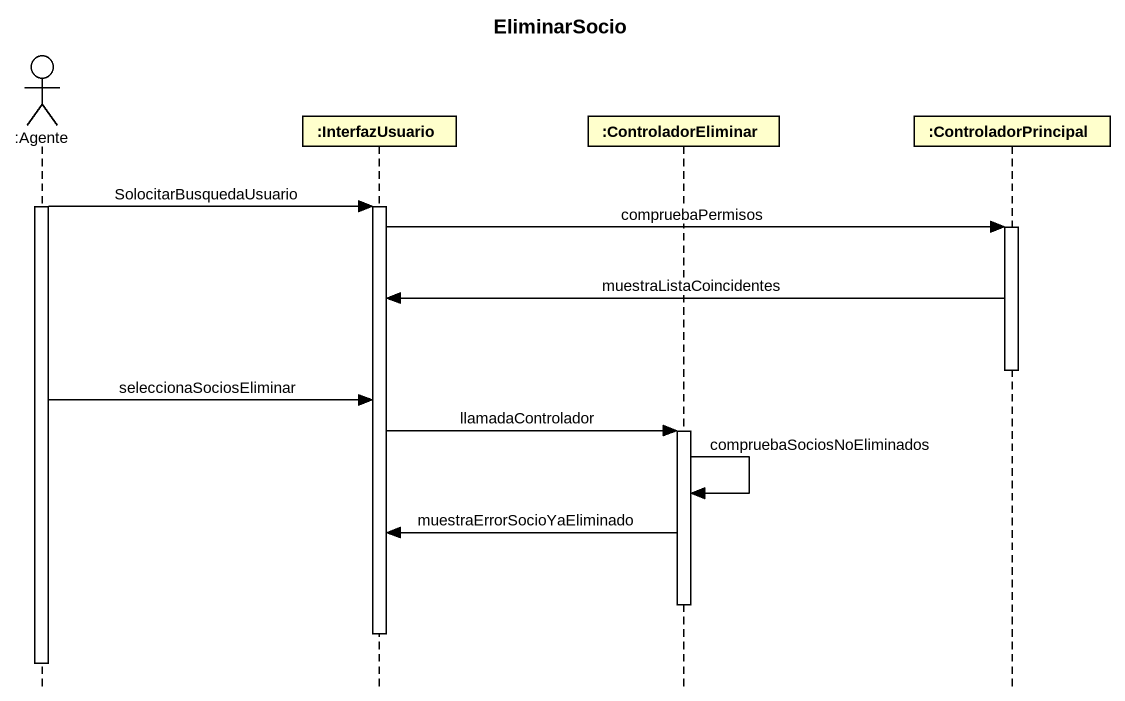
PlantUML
@startuml
title EliminarSocio
hide footbox
actor ":Agente" as Agente
participant ":InterfazUsuario" as InterfazUsuario
participant ":ControladorEliminar" as ControladorEliminar
participant ":ControladorPrincipal" as ControladorPrincipal

activate Agente
Agente -> InterfazUsuario : SolocitarBusquedaUsuario
activate InterfazUsuario
InterfazUsuario -> ControladorPrincipal : compruebaPermisos
activate ControladorPrincipal
ControladorPrincipal -> InterfazUsuario : muestraListaCoincidentes
deactivate ControladorPrincipal
Agente -> InterfazUsuario : seleccionaSociosEliminar
InterfazUsuario -> ControladorEliminar : llamadaControlador
activate ControladorEliminar
ControladorEliminar -> ControladorEliminar : compruebaSociosNoEliminados
ControladorEliminar -> InterfazUsuario : muestraErrorSocioYaEliminado
deactivate ControladorEliminar
deactivate InterfazUsuario
deactivate Agente
@enduml
